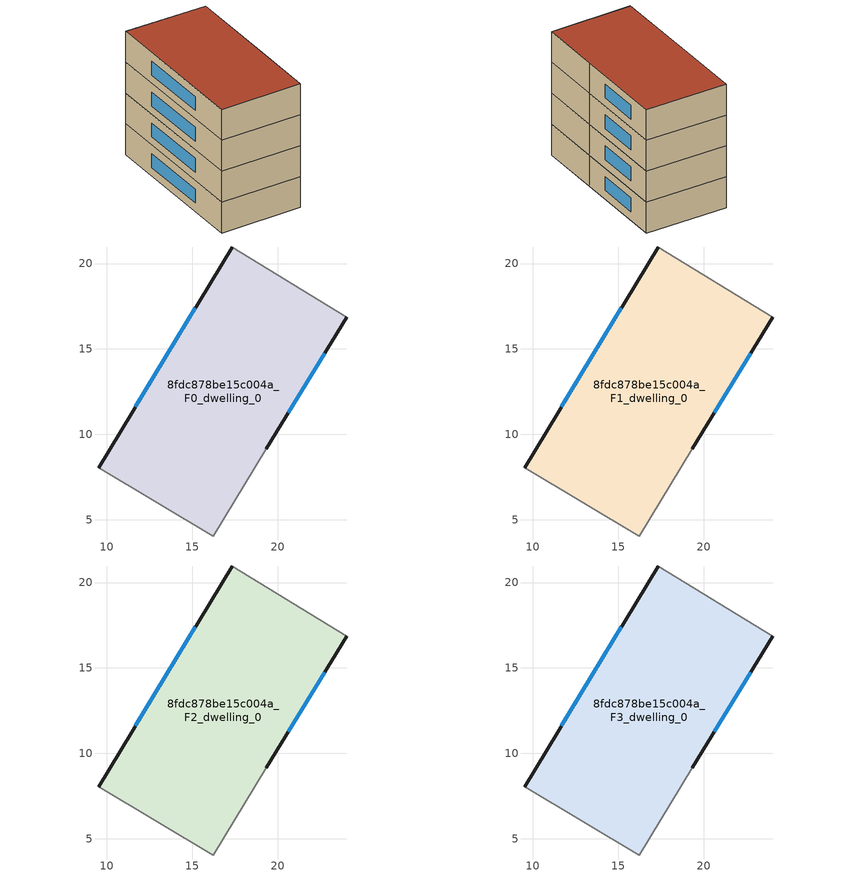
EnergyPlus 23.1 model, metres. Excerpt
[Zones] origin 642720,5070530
8fdc878be15c004a_F0_dwelling_0
 floor ground (EU_floor_Construction): 24.04,16.86 19.33,9.16 16.23,4.05 9.52,8.06 17.33,20.97 z0
 wall outside (EU_wall_Construction): 17.33,20.97 9.52,8.06 / 19.33,9.16 24.04,16.86 z0:3
 wall adiabatic (EU_wall_Construction): 9.52,8.06 16.23,4.05 19.33,9.16 / 24.04,16.86 17.33,20.97 z0:3
 window (EU_Window_Construction): 15.18,17.42 11.67,11.61 / 20.63,11.28 22.74,14.74 z0.83:2.17
8fdc878be15c004a_F1_dwelling_0
 floor to 8fdc878be15c004a_F0_dwelling_0 (EU_floor_Construction): 24.04,16.86 19.33,9.16 16.23,4.05 9.52,8.06 17.33,20.97 z3
 wall outside (EU_wall_Construction): 17.33,20.97 9.52,8.06 / 19.33,9.16 24.04,16.86 z3:6
 wall adiabatic (EU_wall_Construction): 9.52,8.06 16.23,4.05 19.33,9.16 / 24.04,16.86 17.33,20.97 z3:6
 window (EU_Window_Construction): 15.18,17.42 11.67,11.61 / 20.63,11.28 22.74,14.74 z3.83:5.17
8fdc878be15c004a_F2_dwelling_0
 floor to 8fdc878be15c004a_F1_dwelling_0 (EU_floor_Construction): 24.04,16.86 19.33,9.16 16.23,4.05 9.52,8.06 17.33,20.97 z6
 wall outside (EU_wall_Construction): 17.33,20.97 9.52,8.06 / 19.33,9.16 24.04,16.86 z6:9
 wall adiabatic (EU_wall_Construction): 9.52,8.06 16.23,4.05 19.33,9.16 / 24.04,16.86 17.33,20.97 z6:9
 window (EU_Window_Construction): 15.18,17.42 11.67,11.61 / 20.63,11.28 22.74,14.74 z6.83:8.17
8fdc878be15c004a_F3_dwelling_0
 floor to 8fdc878be15c004a_F2_dwelling_0 (EU_floor_Construction): 24.04,16.86 19.33,9.16 16.23,4.05 9.52,8.06 17.33,20.97 z9
 wall outside (EU_wall_Construction): 17.33,20.97 9.52,8.06 / 19.33,9.16 24.04,16.86 z9:12
 wall adiabatic (EU_wall_Construction): 9.52,8.06 16.23,4.05 19.33,9.16 / 24.04,16.86 17.33,20.97 z9:12
 window (EU_Window_Construction): 15.18,17.42 11.67,11.61 / 20.63,11.28 22.74,14.74 z9.83:11.17
 roof outside (EU_roof_Construction): 19.33,9.16 24.04,16.86 17.33,20.97 9.52,8.06 16.23,4.05 z12
[Building]
EU S2 Campaign: North Axis=0; Terrain=City; Solar Distribution=FullExterior
[Site:Location]
Lyon-Bron: Latitude=45.75; Longitude=5; Time Zone=1; Elevation=198
[SizingPeriod:WeatherFileDays]
AnnualSizingPeriod: Begin Month=1; Begin Day of Month=1; End Month=12; End Day of Month=31; Day of Week for Start Day=Monday; Use Weather File Daylight Saving Period=No; Use Weather File Rain and Snow Indicators=No
[MATERIAL]
EU_InternalMass_Material: Roughness=MediumRough; Thickness=0.1; Conductivity=1; Density=1800; Specific Heat=900; Thermal Absorptance=0.9; Solar Absorptance=0.7; Visible Absorptance=0.7
[MATERIAL:NOMASS] Roughness=MediumRough; Thermal Absorptance=0.9; Solar Absorptance=0.7; Visible Absorptance=0.7
Name | Thermal Resistance
EU_wall_NoMass | 0.87146
EU_roof_NoMass | 0.842276
EU_floor_NoMass | 0.496999
[WINDOWMATERIAL:SIMPLEGLAZINGSYSTEM]
EU_Window_SimpleGlazing: UFactor=2.2525; Solar Heat Gain Coefficient=0.76; Visible Transmittance=0.76
[CONSTRUCTION]
EU_wall_Construction: EU_wall_NoMass
EU_roof_Construction: EU_roof_NoMass
EU_floor_Construction: EU_floor_NoMass
EU_InternalMass_Construction: EU_InternalMass_Material
EU_Window_Construction: EU_Window_SimpleGlazing
[ZONE] Type=1; Multiplier=1; Ceiling Height=autocalculate; Floor Area=autocalculate; Part of Total Floor Area=Yes
Name | Volume
8fdc878be15c004a_F0_dwelling_0 | 353.424
8fdc878be15c004a_F1_dwelling_0; 8fdc878be15c004a_F2_dwelling_0 | 353.425
8fdc878be15c004a_F3_dwelling_0 | 706.85
[INTERNALMASS] Construction=EU_InternalMass_Construction; Surface Area=117.808
Name | Zone or ZoneList
8fdc878be15c004a_F0_dwelling_0_EU_InternalMass | 8fdc878be15c004a_F0_dwelling_0
8fdc878be15c004a_F1_dwelling_0_EU_InternalMass | 8fdc878be15c004a_F1_dwelling_0
8fdc878be15c004a_F2_dwelling_0_EU_InternalMass | 8fdc878be15c004a_F2_dwelling_0
8fdc878be15c004a_F3_dwelling_0_EU_InternalMass | 8fdc878be15c004a_F3_dwelling_0
[OTHEREQUIPMENT] Fuel Type=Electricity; Design Level Calculation Method=Watts/Area; Power per Zone Floor Area=1; Fraction Latent=0; Fraction Radiant=0; Fraction Lost=0; Carbon Dioxide Generation Rate=0; EndUse Subcategory=EU_Step8_InternalGains
Name | Zone or ZoneList or Space or SpaceList | Schedule
EU_Step8_InternalGain_8fdc878be15c004a_F0_dwelling_0_f000 | 8fdc878be15c004a_F0_dwelling_0 | EU_Step8_GainSchedule_8fdc878be15c004a_F0_dwelling_0_f000
EU_Step8_InternalGain_8fdc878be15c004a_F1_dwelling_0_f000 | 8fdc878be15c004a_F1_dwelling_0 | EU_Step8_GainSchedule_8fdc878be15c004a_F1_dwelling_0_f000
EU_Step8_InternalGain_8fdc878be15c004a_F2_dwelling_0_f000 | 8fdc878be15c004a_F2_dwelling_0 | EU_Step8_GainSchedule_8fdc878be15c004a_F2_dwelling_0_f000
EU_Step8_InternalGain_8fdc878be15c004a_F3_dwelling_0_f000 | 8fdc878be15c004a_F3_dwelling_0 | EU_Step8_GainSchedule_8fdc878be15c004a_F3_dwelling_0_f000
[ZONEVENTILATION:DESIGNFLOWRATE] Schedule=EU_AlwaysOn; Design Flow Rate Calculation Method=AirChanges/Hour; Air Changes per Hour=0.425; Ventilation Type=Natural; Fan Pressure Rise=0; Fan Total Efficiency=1; Constant Term Coefficient=1; Temperature Term Coefficient=0; Velocity Term Coefficient=0; Velocity Squared Term Coefficient=0; Minimum Indoor Temperature=-100; Maximum Indoor Temperature=100; Delta Temperature=-100; Minimum Outdoor Temperature=-100; Maximum Outdoor Temperature=100; Maximum Wind Speed=40
Name | Zone or ZoneList or Space or SpaceList
EU_ConstantAir_8fdc878be15c004a_F0_dwelling_0 | 8fdc878be15c004a_F0_dwelling_0
EU_ConstantAir_8fdc878be15c004a_F1_dwelling_0 | 8fdc878be15c004a_F1_dwelling_0
EU_ConstantAir_8fdc878be15c004a_F2_dwelling_0 | 8fdc878be15c004a_F2_dwelling_0
EU_ConstantAir_8fdc878be15c004a_F3_dwelling_0 | 8fdc878be15c004a_F3_dwelling_0
[HVACTEMPLATE:THERMOSTAT] Constant Heating Setpoint=20; Constant Cooling Setpoint=50
EU_HeatOnly_8fdc878be15c004a_F0_dwelling_0; EU_HeatOnly_8fdc878be15c004a_F1_dwelling_0; EU_HeatOnly_8fdc878be15c004a_F2_dwelling_0; EU_HeatOnly_8fdc878be15c004a_F3_dwelling_0
[HVACTEMPLATE:ZONE:IDEALLOADSAIRSYSTEM] System Availability Schedule=EU_AlwaysOn; Maximum Heating Supply Air Temperature=50; Minimum Cooling Supply Air Temperature=13; Maximum Heating Supply Air Humidity Ratio=0.0156; Minimum Cooling Supply Air Humidity Ratio=0.0077; Heating Limit=NoLimit; Cooling Limit=NoLimit; Heating Availability Schedule=EU_AlwaysOn; Cooling Availability Schedule=EU_CoolingOff; Dehumidification Control Type=ConstantSensibleHeatRatio; Cooling Sensible Heat Ratio=0.7; Dehumidification Setpoint=60; Humidification Control Type=None; Humidification Setpoint=30; Outdoor Air Method=None; Outdoor Air Flow Rate per Person=0.00944; Outdoor Air Flow Rate per Zone Floor Area=0; Outdoor Air Flow Rate per Zone=0; Demand Controlled Ventilation Type=None; Outdoor Air Economizer Type=NoEconomizer; Heat Recovery Type=None; Sensible Heat Recovery Effectiveness=0.7; Latent Heat Recovery Effectiveness=0.65
Name | Template Thermostat
8fdc878be15c004a_F0_dwelling_0 | EU_HeatOnly_8fdc878be15c004a_F0_dwelling_0
8fdc878be15c004a_F1_dwelling_0 | EU_HeatOnly_8fdc878be15c004a_F1_dwelling_0
8fdc878be15c004a_F2_dwelling_0 | EU_HeatOnly_8fdc878be15c004a_F2_dwelling_0
8fdc878be15c004a_F3_dwelling_0 | EU_HeatOnly_8fdc878be15c004a_F3_dwelling_0
[SIZING:ZONE] Zone Cooling Design Supply Air Temperature Input Method=SupplyAirTemperature; Zone Cooling Design Supply Air Temperature=13; Zone Heating Design Supply Air Temperature Input Method=SupplyAirTemperature; Zone Heating Design Supply Air Temperature=50; Zone Cooling Design Supply Air Humidity Ratio=0.008; Zone Heating Design Supply Air Humidity Ratio=0.008; Cooling Design Air Flow Method=DesignDay; Cooling Design Air Flow Rate=0; Cooling Minimum Air Flow per Zone Floor Area=0.000762; Cooling Minimum Air Flow=0; Cooling Minimum Air Flow Fraction=0.2; Heating Design Air Flow Method=DesignDay; Heating Design Air Flow Rate=0; Heating Maximum Air Flow per Zone Floor Area=0.002032; Heating Maximum Air Flow=0.141576; Heating Maximum Air Flow Fraction=0.3; Account for Dedicated Outdoor Air System=No; Dedicated Outdoor Air System Control Strategy=NeutralSupplyAir; Dedicated Outdoor Air Low Setpoint Temperature for Design=autosize; Dedicated Outdoor Air High Setpoint Temperature for Design=autosize; Zone Load Sizing Method=Sensible Load Only No Latent Load; Zone Latent Cooling Design Supply Air Humidity Ratio Input Method=HumidityRatioDifference; Zone Cooling Design Supply Air Humidity Ratio Difference=0.005; Zone Latent Heating Design Supply Air Humidity Ratio Input Method=HumidityRatioDifference; Zone Humidification Design Supply Air Humidity Ratio Difference=0.005
8fdc878be15c004a_F0_dwelling_0; 8fdc878be15c004a_F1_dwelling_0; 8fdc878be15c004a_F2_dwelling_0; 8fdc878be15c004a_F3_dwelling_0
[SCHEDULE:CONSTANT]
Name | Hourly Value
EU_AlwaysOn | 1
EU_CoolingOff | 0
[SCHEDULE:FILE] Column Number=1; Rows to Skip at Top=0; Number of Hours of Data=8760; Column Separator=Comma; Interpolate to Timestep=No; Minutes per Item=60; Adjust Schedule for Daylight Savings=Yes
Name | File
EU_Step8_GainSchedule_8fdc878be15c004a_F0_dwelling_0_f000 | ../../schedules/8fdc878be15c004a/8fdc878be15c004a_F0_dwelling_0_f000_gain.csv
EU_Step8_GainSchedule_8fdc878be15c004a_F1_dwelling_0_f000 | ../../schedules/8fdc878be15c004a/8fdc878be15c004a_F1_dwelling_0_f000_gain.csv
EU_Step8_GainSchedule_8fdc878be15c004a_F2_dwelling_0_f000 | ../../schedules/8fdc878be15c004a/8fdc878be15c004a_F2_dwelling_0_f000_gain.csv
EU_Step8_GainSchedule_8fdc878be15c004a_F3_dwelling_0_f000 | ../../schedules/8fdc878be15c004a/8fdc878be15c004a_F3_dwelling_0_f000_gain.csv
